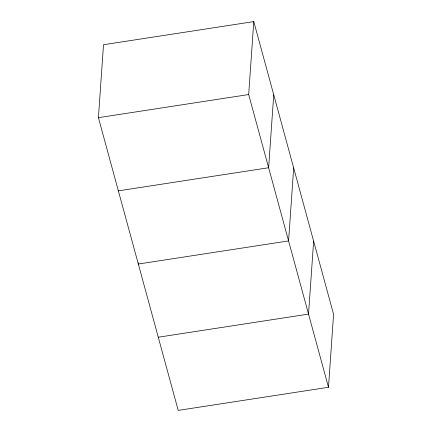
<?xml version="1.0" encoding="UTF-8"?>
<svg xmlns="http://www.w3.org/2000/svg" width="432" height="432" viewBox="0 0 432 432"><rect width="100%" height="100%" fill="white"/><g stroke="black" fill="none" stroke-linecap="round" stroke-linejoin="round"><path stroke-width="0.65" d="M98.415 117.671L103.513 44.723L253.778 21.6L333.585 314.329L328.487 387.277L178.222 410.4L98.415 117.671L248.675 94.549L253.778 21.6M138.413 262.694L138.316 264.033L288.581 240.91L293.684 167.967M273.731 94.781L268.628 167.729L118.363 190.852M313.637 241.148L308.534 314.096L158.269 337.219M248.675 94.549L328.487 387.277"/></g></svg>
